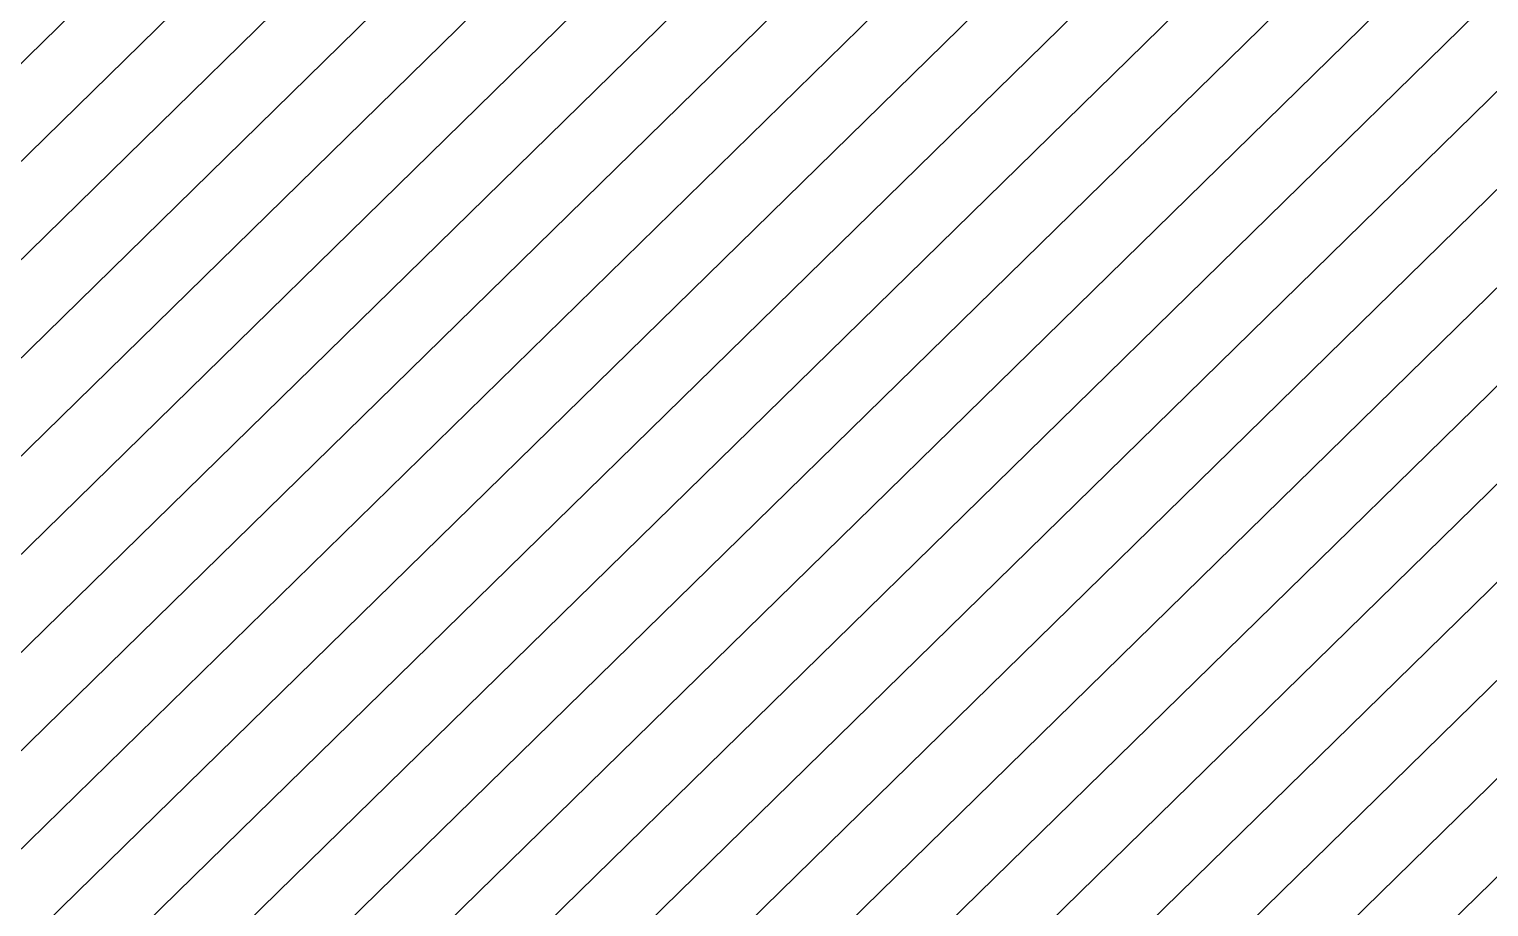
# Model space of a CAD drawing. Extents: x 7084 to 11035, y 13750 to 16729.
# Drawn here: x 8638.5 to 8645.7, y 15535.96 to 15540.29 of the extents above; entities that cross this region are included whole.
import ezdxf

# ---------------------------------------------------------------- set-up
doc = ezdxf.new("R2010")
doc.units = 0
doc.layers.add('Default', color=7, linetype='Continuous')

msp = doc.modelspace()

# ---------------------------------------------------------------- linework, layer by layer
at = {"layer": 'Default'}
for points in [[(8198.2419, 15261.0624), (8434.4245, 15384.6205), (8469.8491, 15382.5034), (8499.6035, 15444.1375), (8595.932, 15458.9573), (8621.4358, 15495.0877), (8693.0647, 15460.5082), (8729.0744, 15451.1189), (8767.7008, 15475.2604), (8728.1324, 15523.205), (8705.8166, 15501.3517), (8634.1877, 15535.9312), (8656.5035, 15557.7845), (8760.933, 15770.7097), (8808.7526, 15804.7148), (8889.5146, 15823.8427), (8964.6636, 15944.7147), (9190.1107, 15788.9241), (9292.1258, 15785.7361), (9349.5093, 15765.5456)], [(8199.9188, 15260.7887), (8435.0028, 15383.772), (8470.2627, 15381.6647), (8500.1779, 15443.632), (8596.0584, 15458.3829), (8621.7, 15494.7086), (8692.9958, 15460.29), (8729.2001, 15450.8499), (8768.0353, 15475.1219), (8728.253, 15523.3256), (8705.8166, 15501.3542), (8634.5208, 15535.7728), (8656.9573, 15557.7443), (8760.9011, 15769.6792), (8808.9792, 15803.8681), (8890.1777, 15823.0993), (8964.9772, 15943.4092), (9189.3756, 15788.3431), (9291.9422, 15785.1379), (9349.6359, 15764.8383), (9408.398, 15742.4018), (9710.2673, 15822.6084)], [(8206.6262, 15259.6935), (8437.3162, 15380.3781), (8471.917, 15378.3102), (8502.4756, 15441.6101), (8596.5638, 15456.0852), (8622.7569, 15493.1922), (8692.72, 15459.4169), (8729.703, 15449.7738), (8769.3733, 15474.5677), (8728.7355, 15523.8081), (8705.8166, 15501.3642), (8635.8535, 15535.1395), (8658.7724, 15557.5834), (8760.7734, 15765.5569), (8809.8854, 15800.4811), (8892.8301, 15820.1259), (8966.2315, 15938.187), (9186.4356, 15786.0194), (9291.2079, 15782.7452)], [(8201.5956, 15260.5149), (8435.5812, 15382.9236), (8470.6762, 15380.8261), (8500.7523, 15443.1265), (8596.1847, 15457.8085), (8621.9642, 15494.3295), (8692.9268, 15460.0717), (8729.3258, 15450.5808), (8768.3698, 15474.9833), (8728.3737, 15523.4463), (8705.8166, 15501.3567), (8634.854, 15535.6145), (8657.4111, 15557.7041), (8760.8692, 15768.6486), (8809.2057, 15803.0213), (8890.8408, 15822.3559)], [(8211.6568, 15258.8721), (8439.0512, 15377.8326), (8473.1577, 15375.7943), (8504.1988, 15440.0937), (8596.943, 15454.362), (8623.5496, 15492.0548), (8692.5133, 15458.762), (8730.0801, 15448.9667), (8770.3769, 15474.1521), (8729.0974, 15524.17), (8705.8166, 15501.3717), (8636.8529, 15534.6645), (8660.1338, 15557.4628), (8760.6775, 15762.4653), (8810.565, 15797.9408), (8894.8194, 15817.8958)], [(8218.3643, 15257.7769), (8441.3646, 15374.4387), (8474.812, 15372.4397), (8506.4964, 15438.0717), (8597.4484, 15452.0644), (8624.6065, 15490.5384), (8692.2375, 15457.8889), (8730.583, 15447.8906), (8771.7149, 15473.598), (8729.5799, 15524.6525), (8705.8166, 15501.3817), (8638.1856, 15534.0312), (8661.9489, 15557.302), (8760.5498, 15758.343), (8811.4712, 15794.5538), (8897.4718, 15814.9224)], [(8215.0105, 15258.3245), (8440.2079, 15376.1357), (8473.9848, 15374.117), (8505.3476, 15439.0827), (8597.1957, 15453.2132), (8624.0781, 15491.2966), (8692.3754, 15458.3255), (8730.3315, 15448.4286), (8771.0459, 15473.875), (8729.3387, 15524.4113), (8705.8166, 15501.3767), (8637.5193, 15534.3478), (8661.0413, 15557.3824), (8760.6137, 15760.4041), (8811.0181, 15796.2473)], [(8220.0411, 15257.5031), (8441.9429, 15373.5902), (8475.2255, 15371.6011), (8507.0708, 15437.5663), (8597.5748, 15451.49), (8624.8707, 15490.1593), (8692.1686, 15457.6707), (8730.7087, 15447.6215), (8772.0494, 15473.4594), (8729.7005, 15524.7731), (8705.8166, 15501.3842), (8638.5187, 15533.8728), (8662.4027, 15557.2618), (8760.5179, 15757.3125), (8811.6978, 15793.7071)], [(8203.2725, 15260.2411), (8436.1595, 15382.0751), (8471.0898, 15379.9875), (8501.3267, 15442.6211), (8596.3111, 15457.2341), (8622.2285, 15493.9504), (8692.8579, 15459.8534), (8729.4515, 15450.3118), (8768.7043, 15474.8448), (8728.4943, 15523.5669), (8705.8166, 15501.3592), (8635.1872, 15535.4562), (8657.8648, 15557.6639), (8760.8372, 15767.6181)], [(8760.8053, 15766.5875), (8658.3186, 15557.6236), (8635.5203, 15535.2978), (8705.8166, 15501.3617), (8728.6149, 15523.6875), (8769.0388, 15474.7063), (8729.5772, 15450.0428), (8692.789, 15459.6351), (8622.4927, 15493.5713), (8596.4375, 15456.6597), (8501.9011, 15442.1156), (8471.5034, 15379.1488), (8436.7379, 15381.2266), (8204.9493, 15259.9673)], [(8208.3031, 15259.4197), (8437.8945, 15379.5296), (8472.3305, 15377.4715), (8503.05, 15441.1046), (8596.6902, 15455.5108), (8623.0211, 15492.813), (8692.6511, 15459.1986), (8729.8287, 15449.5047), (8769.7078, 15474.4292), (8728.8562, 15523.9288), (8705.8166, 15501.3667), (8636.1866, 15534.9812), (8659.2262, 15557.5432), (8760.7414, 15764.5264)], [(8760.7095, 15763.4958), (8659.68, 15557.503), (8636.5198, 15534.8228), (8705.8166, 15501.3692), (8728.9768, 15524.0494), (8770.0424, 15474.2906), (8729.9544, 15449.2357), (8692.5822, 15458.9803), (8623.2854, 15492.4339), (8596.8166, 15454.9364), (8503.6244, 15440.5991), (8472.7441, 15376.6329), (8438.4729, 15378.6811), (8209.9799, 15259.1459)], [(8760.6456, 15761.4347), (8660.5875, 15557.4226), (8637.1861, 15534.5062), (8705.8166, 15501.3742), (8729.218, 15524.2906), (8770.7114, 15474.0136), (8730.2058, 15448.6976), (8692.4443, 15458.5438), (8623.8138, 15491.6757), (8597.0693, 15453.7876), (8504.7732, 15439.5882), (8473.5713, 15374.9556), (8439.6296, 15376.9842), (8213.3337, 15258.5983)], [(8216.6874, 15258.0507), (8440.7862, 15375.2872), (8474.3984, 15373.2784), (8505.922, 15438.5772), (8597.3221, 15452.6388), (8624.3423, 15490.9175), (8692.3065, 15458.1072), (8730.4573, 15448.1596), (8771.3804, 15473.7365), (8729.4593, 15524.5319), (8705.8166, 15501.3792), (8637.8524, 15534.1895), (8661.4951, 15557.3422), (8760.5817, 15759.3736)], [(8760.4859, 15756.2819), (8662.8565, 15557.2216), (8638.8519, 15533.7145), (8705.8166, 15501.3867), (8729.8212, 15524.8938), (8772.3839, 15473.3209), (8730.8344, 15447.3525), (8692.0997, 15457.4524), (8625.135, 15489.7802), (8597.7012, 15450.9156), (8507.6452, 15437.0608), (8475.6391, 15370.7624), (8442.5213, 15372.7417), (8221.718, 15257.2293)], [(8223.3949, 15256.9555), (8443.0996, 15371.8933), (8476.0527, 15369.9238), (8508.2196, 15436.5553), (8597.8275, 15450.3412), (8625.3992, 15489.4011), (8692.0307, 15457.2341), (8730.9601, 15447.0835), (8772.7184, 15473.1824), (8729.9418, 15525.0144), (8705.8166, 15501.3892), (8639.1851, 15533.5562), (8663.3103, 15557.1814), (8760.454, 15755.2514)], [(8760.4221, 15754.2208), (8663.764, 15557.1411), (8639.5182, 15533.3978), (8705.8166, 15501.3917), (8730.0624, 15525.135), (8773.0529, 15473.0438), (8731.0858, 15446.8144), (8691.9618, 15457.0158), (8625.6634, 15489.0219), (8597.9539, 15449.7667), (8508.7941, 15436.0498), (8476.4663, 15369.0852), (8443.6779, 15371.0448), (8225.0717, 15256.6817)], [(8760.3901, 15753.1902), (8664.2178, 15557.1009), (8639.8514, 15533.2395), (8705.8166, 15501.3942), (8730.1831, 15525.2557), (8773.3874, 15472.9053), (8731.2116, 15446.5454), (8691.8929, 15456.7975), (8625.9277, 15488.6428), (8598.0803, 15449.1923), (8509.3685, 15435.5443), (8476.8799, 15368.2465), (8444.2563, 15370.1963), (8226.7486, 15256.4079)], [(8760.3582, 15752.1597), (8664.6716, 15557.0607), (8640.1845, 15533.0811), (8705.8166, 15501.3967), (8730.3037, 15525.3763), (8773.722, 15472.7668), (8731.3373, 15446.2764), (8691.824, 15456.5793), (8626.1919, 15488.2637), (8598.2067, 15448.6179), (8509.9429, 15435.0389), (8477.2934, 15367.4079), (8444.8346, 15369.3478), (8228.4254, 15256.1341)], [(8774.0565, 15472.6282), (8730.4243, 15525.4969), (8705.8166, 15501.3992), (8640.5177, 15532.9228), (8665.1254, 15557.0205), (8760.3263, 15751.1291)], [(8760.2943, 15750.0986), (8665.5792, 15556.9803), (8640.8508, 15532.7645), (8705.8166, 15501.4017), (8730.5449, 15525.6175), (8774.391, 15472.4897), (8731.5887, 15445.7383), (8691.6861, 15456.1427), (8626.7203, 15487.5055), (8598.4594, 15447.4691), (8511.0917, 15434.0279), (8478.1206, 15365.7306), (8445.9913, 15367.6508), (8231.7792, 15255.5865)], [(8233.456, 15255.3127), (8446.5696, 15366.8023), (8478.5341, 15364.892), (8511.6661, 15433.5224), (8598.5858, 15446.8947), (8626.9846, 15487.1264), (8691.6172, 15455.9244), (8731.7144, 15445.4693), (8774.7255, 15472.3512), (8730.6656, 15525.7382), (8705.8166, 15501.4042), (8641.184, 15532.6061), (8666.033, 15556.9401), (8760.2624, 15749.068)], [(8235.1329, 15255.0389), (8447.148, 15365.9539), (8478.9477, 15364.0533), (8512.2405, 15433.0169), (8598.7121, 15446.3203), (8627.2488, 15486.7473), (8691.5482, 15455.7062), (8731.8402, 15445.2003), (8775.06, 15472.2126), (8730.7862, 15525.8588), (8705.8166, 15501.4067), (8641.5172, 15532.4478), (8666.4867, 15556.8999), (8760.2305, 15748.0374)], [(8479.3613, 15363.2147), (8512.8149, 15432.5115), (8598.8385, 15445.7459), (8627.513, 15486.3682), (8691.4793, 15455.4879), (8731.9659, 15444.9312), (8775.3945, 15472.0741), (8730.9068, 15525.9794), (8705.8166, 15501.4092), (8641.8503, 15532.2895), (8666.9405, 15556.8597), (8760.1985, 15747.0069)]]:
    msp.add_lwpolyline(points, dxfattribs=at)

doc.saveas('drawing.dxf')
